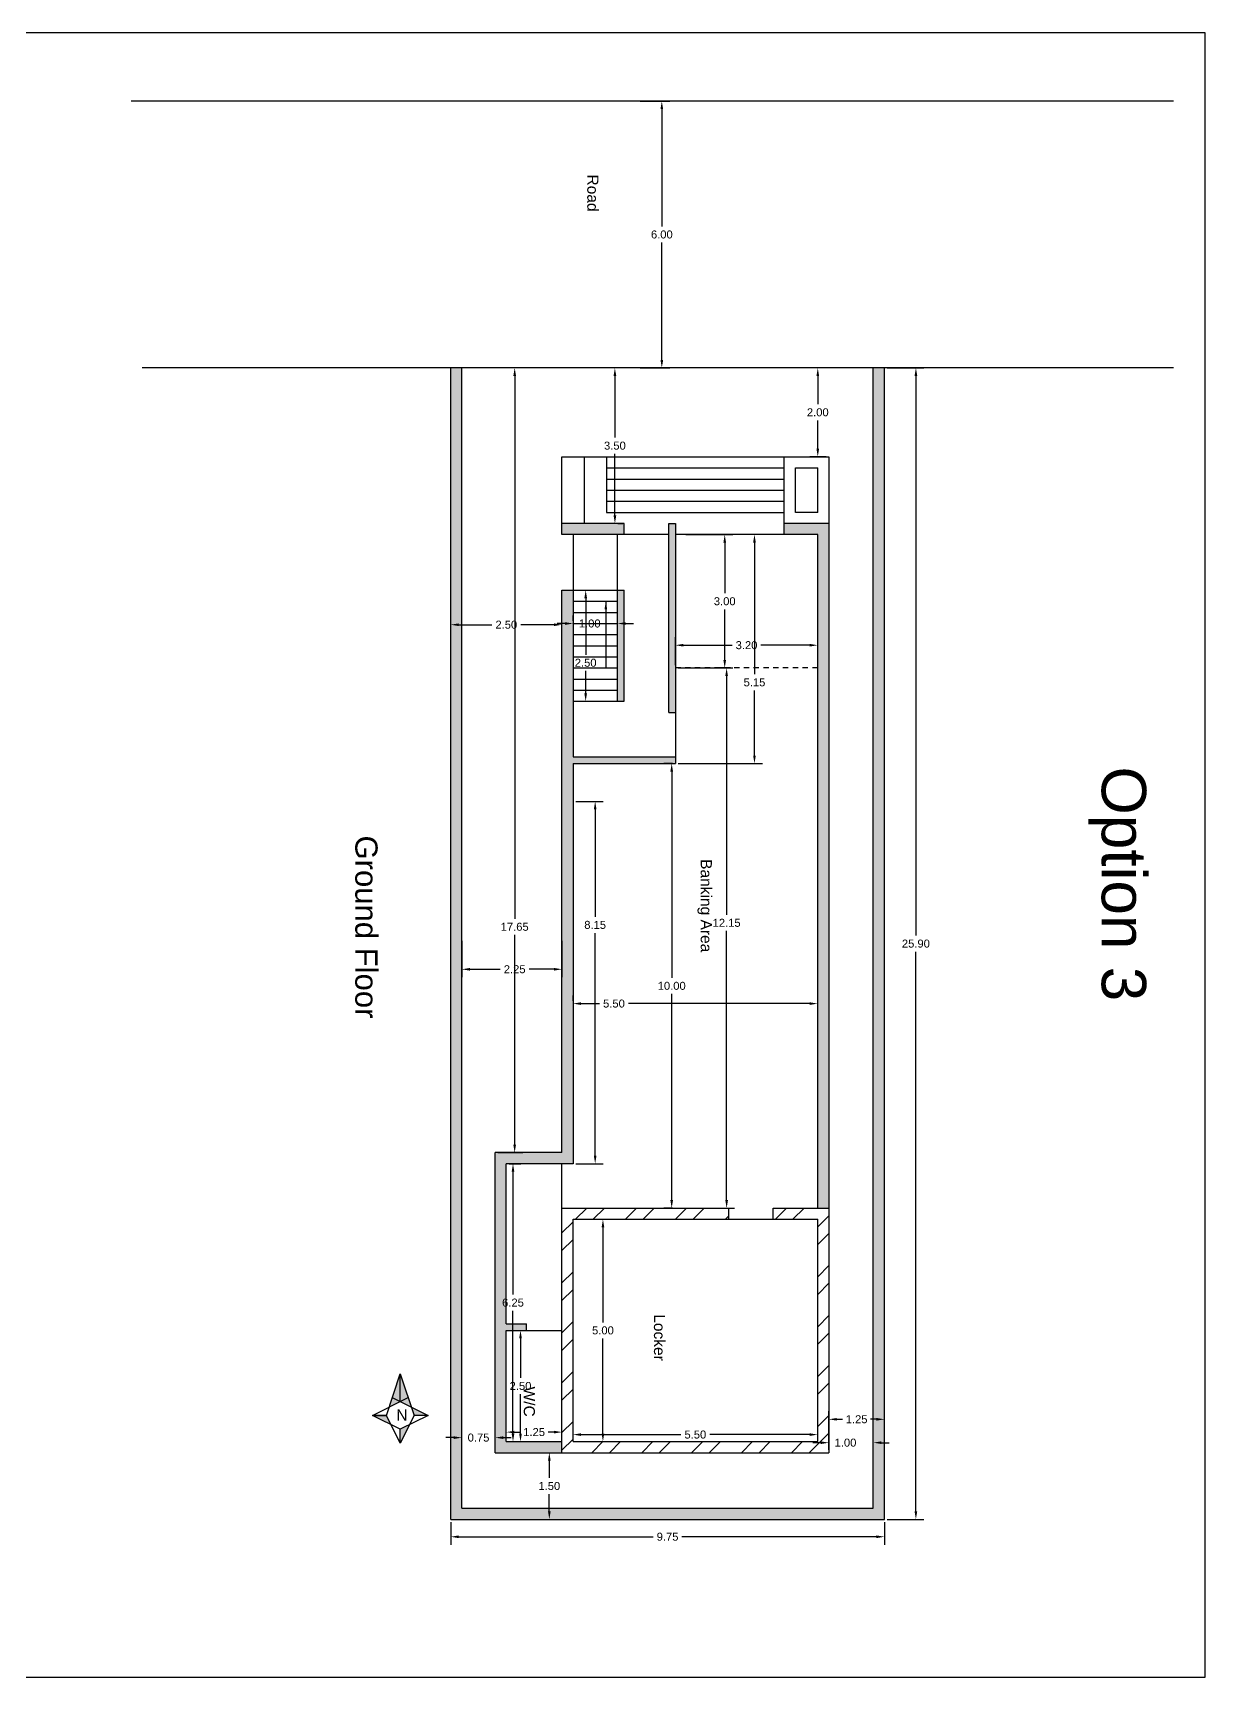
# Model space of a CAD drawing. Header units: millimetres. Extents: x 2239 to 2300, y 1619 to 1767.
# Drawn here: x 2265.08 to 2291.43, y 1645.64 to 1682.62 of the extents above; entities that cross this region are included whole.
import ezdxf

# ---------------------------------------------------------------- set-up
doc = ezdxf.new("R2010")
doc.units = ezdxf.units.MM
doc.header["$LTSCALE"] = 0.01
doc.header["$MEASUREMENT"] = 0
doc.linetypes.add('ACAD_ISO02W100', pattern=[15, 12, -3])
doc.styles.get("Standard").update_dxf_attribs({"font": 'arial.ttf'})
doc.dimstyles.get("Standard").update_dxf_attribs({"dimtxt": 0.18, "dimasz": 0.18, "dimexe": 0.18, "dimexo": 0.0625, "dimgap": 0.09, "dimtad": 0, "dimtih": 1, "dimtoh": 1, "dimzin": 0, "dimdsep": 46, "dimtxsty": 'Standard', "dimcen": 0.09, "dimadec": 0, "dimazin": 0, "dimtfac": 1, "dimtofl": 0, "dimtmove": 0, "dimatfit": 3, "dimfxl": 1, "dimtolj": 1, "dimtzin": 0, "dimarcsym": 0})

# ---------------------------------------------------------------- blocks, each defined once
blk = doc.blocks.new('*D1228')
at = {"color": 0, "lineweight": -2, "transparency": 16777216}
for p, q in [((2278.61, 1675.083), (2277.986, 1675.083)), ((2278.166, 1674.903), (2278.166, 1673.515)), ((2278.166, 1671.763), (2278.166, 1673.151)), ((2278.229, 1671.583), (2278.346, 1671.583))]:
    blk.add_line(p, q, dxfattribs=at)
at = {"color": 0, "transparency": 16777216}
for points in [[(2278.136, 1674.903), (2278.196, 1674.903), (2278.166, 1675.083)], [(2278.136, 1671.763), (2278.196, 1671.763), (2278.166, 1671.583)]]:
    blk.add_solid(points, dxfattribs=at)
at = {"layer": 'Defpoints', "color": 0, "transparency": 16777216}
for p in [(2278.166, 1675.083), (2278.672, 1675.083), (2278.166, 1671.583)]:
    blk.add_point(p, dxfattribs=at)
at = {"color": 0, "transparency": 16777216, "insert": (2278.166, 1673.333), "char_height": 0.18, "attachment_point": 5}
blk.add_mtext('\\A1;3.50', dxfattribs=at)
blk = doc.blocks.new('*D1229')
at = {"color": 0, "linetype": 'Continuous', "lineweight": -2, "transparency": 16777216}
for p, q in [((2274.545, 1651.022), (2274.365, 1651.022)), ((2274.725, 1650.745), (2274.725, 1651.202)), ((2275.475, 1650.745), (2275.475, 1651.202)), ((2275.655, 1651.022), (2275.835, 1651.022))]:
    blk.add_line(p, q, dxfattribs=at)
at = {"color": 0, "linetype": 'Continuous', "transparency": 16777216}
for points in [[(2274.545, 1651.052), (2274.545, 1650.992), (2274.725, 1651.022)], [(2275.655, 1651.052), (2275.655, 1650.992), (2275.475, 1651.022)]]:
    blk.add_solid(points, dxfattribs=at)
at = {"layer": 'Defpoints', "color": 0, "linetype": 'Continuous', "transparency": 16777216}
for p in [(2274.725, 1651.022), (2274.725, 1650.683), (2275.475, 1650.683)]:
    blk.add_point(p, dxfattribs=at)
at = {"color": 0, "linetype": 'Continuous', "transparency": 16777216, "insert": (2275.1, 1651.022), "char_height": 0.18, "attachment_point": 5}
blk.add_mtext('\\A1;0.75', dxfattribs=at)
blk = doc.blocks.new('*D1230')
at = {"color": 0, "linetype": 'Continuous', "lineweight": -2, "transparency": 16777216}
for p, q in [((2275.987, 1650.683), (2276.872, 1650.683)), ((2276.692, 1650.503), (2276.692, 1650.115)), ((2276.692, 1649.363), (2276.692, 1649.751)), ((2276.537, 1649.183), (2276.872, 1649.183))]:
    blk.add_line(p, q, dxfattribs=at)
at = {"color": 0, "linetype": 'Continuous', "transparency": 16777216}
for points in [[(2276.662, 1650.503), (2276.722, 1650.503), (2276.692, 1650.683)], [(2276.662, 1649.363), (2276.722, 1649.363), (2276.692, 1649.183)]]:
    blk.add_solid(points, dxfattribs=at)
at = {"layer": 'Defpoints', "color": 0, "linetype": 'Continuous', "transparency": 16777216}
for p in [(2275.925, 1650.683), (2276.475, 1649.183), (2276.692, 1649.183)]:
    blk.add_point(p, dxfattribs=at)
at = {"color": 0, "linetype": 'Continuous', "transparency": 16777216, "insert": (2276.692, 1649.933), "char_height": 0.18, "attachment_point": 5}
blk.add_mtext('\\A1;1.50', dxfattribs=at)
blk = doc.blocks.new('*D1231')
at = {"color": 0, "linetype": 'Continuous', "lineweight": -2, "transparency": 16777216}
for p, q in [((2282.975, 1650.745), (2282.975, 1651.088)), ((2283.975, 1650.745), (2283.975, 1651.088)), ((2282.795, 1650.908), (2282.615, 1650.908)), ((2284.155, 1650.908), (2284.335, 1650.908))]:
    blk.add_line(p, q, dxfattribs=at)
at = {"color": 0, "linetype": 'Continuous', "transparency": 16777216}
for points in [[(2282.795, 1650.938), (2282.795, 1650.878), (2282.975, 1650.908)], [(2284.155, 1650.938), (2284.155, 1650.878), (2283.975, 1650.908)]]:
    blk.add_solid(points, dxfattribs=at)
at = {"layer": 'Defpoints', "color": 0, "linetype": 'Continuous', "transparency": 16777216}
for p in [(2282.975, 1650.683), (2283.975, 1650.908), (2283.975, 1650.683)]:
    blk.add_point(p, dxfattribs=at)
at = {"color": 0, "linetype": 'Continuous', "transparency": 16777216, "insert": (2283.35, 1650.908), "char_height": 0.18, "attachment_point": 5}
blk.add_mtext('\\A1;1.00', dxfattribs=at)
blk = doc.blocks.new('*D1240')
at = {"color": 0, "linetype": 'Continuous', "lineweight": -2, "transparency": 16777216}
for p, q in [((2274.475, 1649.12), (2274.475, 1648.612)), ((2284.225, 1649.12), (2284.225, 1648.612)), ((2274.655, 1648.792), (2279.025, 1648.792)), ((2284.045, 1648.792), (2279.674, 1648.792))]:
    blk.add_line(p, q, dxfattribs=at)
at = {"color": 0, "linetype": 'Continuous', "transparency": 16777216}
for points in [[(2274.655, 1648.822), (2274.655, 1648.762), (2274.475, 1648.792)], [(2284.045, 1648.822), (2284.045, 1648.762), (2284.225, 1648.792)]]:
    blk.add_solid(points, dxfattribs=at)
at = {"layer": 'Defpoints', "color": 0, "linetype": 'Continuous', "transparency": 16777216}
for p in [(2274.475, 1649.183), (2284.225, 1649.183), (2274.475, 1648.792)]:
    blk.add_point(p, dxfattribs=at)
at = {"color": 0, "linetype": 'Continuous', "transparency": 16777216, "insert": (2279.35, 1648.792), "char_height": 0.18, "attachment_point": 5}
blk.add_mtext('\\A1;9.75', dxfattribs=at)
blk = doc.blocks.new('*D1241')
at = {"color": 0, "linetype": 'Continuous', "lineweight": -2, "transparency": 16777216}
for p, q in [((2284.287, 1675.083), (2285.113, 1675.083)), ((2284.933, 1674.903), (2284.933, 1662.315)), ((2284.933, 1649.363), (2284.933, 1661.951)), ((2284.287, 1649.183), (2285.113, 1649.183))]:
    blk.add_line(p, q, dxfattribs=at)
at = {"color": 0, "linetype": 'Continuous', "transparency": 16777216}
for points in [[(2284.903, 1674.903), (2284.963, 1674.903), (2284.933, 1675.083)], [(2284.903, 1649.363), (2284.963, 1649.363), (2284.933, 1649.183)]]:
    blk.add_solid(points, dxfattribs=at)
at = {"layer": 'Defpoints', "color": 0, "linetype": 'Continuous', "transparency": 16777216}
for p in [(2284.225, 1675.083), (2284.933, 1675.083), (2284.225, 1649.183)]:
    blk.add_point(p, dxfattribs=at)
at = {"color": 0, "linetype": 'Continuous', "transparency": 16777216, "insert": (2284.933, 1662.133), "char_height": 0.18, "attachment_point": 5}
blk.add_mtext('\\A1;25.90', dxfattribs=at)
blk = doc.blocks.new('*D1232')
at = {"color": 0, "linetype": 'Continuous', "lineweight": -2, "transparency": 16777216}
for p, q in [((2274.475, 1669.145), (2274.475, 1669.486)), ((2276.975, 1669.145), (2276.975, 1669.486)), ((2274.655, 1669.306), (2275.4, 1669.306)), ((2276.795, 1669.306), (2276.05, 1669.306))]:
    blk.add_line(p, q, dxfattribs=at)
at = {"color": 0, "linetype": 'Continuous', "transparency": 16777216}
for points in [[(2274.655, 1669.336), (2274.655, 1669.276), (2274.475, 1669.306)], [(2276.795, 1669.336), (2276.795, 1669.276), (2276.975, 1669.306)]]:
    blk.add_solid(points, dxfattribs=at)
at = {"layer": 'Defpoints', "color": 0, "linetype": 'Continuous', "transparency": 16777216}
for p in [(2274.475, 1669.306), (2274.475, 1669.083), (2276.975, 1669.083)]:
    blk.add_point(p, dxfattribs=at)
at = {"color": 0, "linetype": 'Continuous', "transparency": 16777216, "insert": (2275.725, 1669.306), "char_height": 0.18, "attachment_point": 5}
blk.add_mtext('\\A1;2.50', dxfattribs=at)
blk = doc.blocks.new('*D1233')
at = {"color": 0, "linetype": 'Continuous', "lineweight": -2, "transparency": 16777216}
for p, q in [((2277.225, 1669.395), (2277.225, 1669.513)), ((2278.225, 1669.395), (2278.225, 1669.513)), ((2277.045, 1669.333), (2276.865, 1669.333)), ((2278.405, 1669.333), (2278.585, 1669.333))]:
    blk.add_line(p, q, dxfattribs=at)
at = {"color": 0, "linetype": 'Continuous', "transparency": 16777216}
for points in [[(2277.045, 1669.363), (2277.045, 1669.303), (2277.225, 1669.333)], [(2278.405, 1669.363), (2278.405, 1669.303), (2278.225, 1669.333)]]:
    blk.add_solid(points, dxfattribs=at)
at = {"layer": 'Defpoints', "color": 0, "linetype": 'Continuous', "transparency": 16777216}
for p in [(2277.225, 1669.333), (2278.225, 1669.333), (2278.225, 1669.333)]:
    blk.add_point(p, dxfattribs=at)
at = {"color": 0, "linetype": 'Continuous', "transparency": 16777216, "insert": (2277.6, 1669.333), "char_height": 0.18, "attachment_point": 5}
blk.add_mtext('\\A1;1.00', dxfattribs=at)
blk = doc.blocks.new('*D1242')
at = {"color": 0, "linetype": 'Continuous', "lineweight": -2, "transparency": 16777216}
for p, q in [((2277.037, 1670.083), (2277.689, 1670.083)), ((2277.509, 1669.903), (2277.509, 1668.632)), ((2277.509, 1667.763), (2277.509, 1668.268)), ((2277.287, 1667.583), (2277.689, 1667.583))]:
    blk.add_line(p, q, dxfattribs=at)
at = {"color": 0, "linetype": 'Continuous', "transparency": 16777216}
for points in [[(2277.479, 1669.903), (2277.539, 1669.903), (2277.509, 1670.083)], [(2277.479, 1667.763), (2277.539, 1667.763), (2277.509, 1667.583)]]:
    blk.add_solid(points, dxfattribs=at)
at = {"layer": 'Defpoints', "color": 0, "linetype": 'Continuous', "transparency": 16777216}
for p in [(2276.975, 1670.083), (2277.225, 1667.583), (2277.509, 1667.583)]:
    blk.add_point(p, dxfattribs=at)
at = {"color": 0, "linetype": 'Continuous', "transparency": 16777216, "insert": (2277.509, 1668.45), "char_height": 0.18, "attachment_point": 5}
blk.add_mtext('\\A1;2.50', dxfattribs=at)
blk = doc.blocks.new('*D1234')
at = {"color": 0, "linetype": 'Continuous', "lineweight": -2, "transparency": 16777216}
for p, q in [((2280.764, 1668.333), (2280.498, 1668.333)), ((2280.678, 1668.153), (2280.678, 1662.782)), ((2280.678, 1656.363), (2280.678, 1662.418)), ((2280.43, 1656.183), (2280.858, 1656.183))]:
    blk.add_line(p, q, dxfattribs=at)
at = {"color": 0, "linetype": 'Continuous', "transparency": 16777216}
for points in [[(2280.648, 1668.153), (2280.708, 1668.153), (2280.678, 1668.333)], [(2280.648, 1656.363), (2280.708, 1656.363), (2280.678, 1656.183)]]:
    blk.add_solid(points, dxfattribs=at)
at = {"layer": 'Defpoints', "color": 0, "linetype": 'Continuous', "transparency": 16777216}
for p in [(2280.827, 1668.333), (2280.368, 1656.183), (2280.678, 1656.183)]:
    blk.add_point(p, dxfattribs=at)
at = {"color": 0, "linetype": 'Continuous', "transparency": 16777216, "insert": (2280.678, 1662.6), "char_height": 0.18, "attachment_point": 5}
blk.add_mtext('\\A1;12.15', dxfattribs=at)
blk = doc.blocks.new('*D1235')
at = {"color": 0, "linetype": 'Continuous', "lineweight": -2, "transparency": 16777216}
for p, q in [((2276.425, 1675.083), (2275.733, 1675.083)), ((2275.913, 1674.903), (2275.913, 1662.693)), ((2275.913, 1657.613), (2275.913, 1662.329)), ((2275.537, 1657.433), (2276.093, 1657.433))]:
    blk.add_line(p, q, dxfattribs=at)
at = {"color": 0, "linetype": 'Continuous', "transparency": 16777216}
for points in [[(2275.883, 1674.903), (2275.943, 1674.903), (2275.913, 1675.083)], [(2275.883, 1657.613), (2275.943, 1657.613), (2275.913, 1657.433)]]:
    blk.add_solid(points, dxfattribs=at)
at = {"layer": 'Defpoints', "color": 0, "linetype": 'Continuous', "transparency": 16777216}
for p in [(2275.913, 1675.083), (2276.488, 1675.083), (2275.475, 1657.433)]:
    blk.add_point(p, dxfattribs=at)
at = {"color": 0, "linetype": 'Continuous', "transparency": 16777216, "insert": (2275.913, 1662.511), "char_height": 0.18, "attachment_point": 5}
blk.add_mtext('\\A1;17.65', dxfattribs=at)
blk = doc.blocks.new('*D1236')
at = {"color": 0, "linetype": 'Continuous', "lineweight": -2, "transparency": 16777216}
for p, q in [((2277.225, 1660.846), (2277.225, 1660.964)), ((2282.725, 1660.846), (2282.725, 1660.964)), ((2277.405, 1660.784), (2277.822, 1660.784)), ((2282.545, 1660.784), (2278.469, 1660.784))]:
    blk.add_line(p, q, dxfattribs=at)
at = {"color": 0, "linetype": 'Continuous', "transparency": 16777216}
for points in [[(2277.405, 1660.814), (2277.405, 1660.754), (2277.225, 1660.784)], [(2282.545, 1660.814), (2282.545, 1660.754), (2282.725, 1660.784)]]:
    blk.add_solid(points, dxfattribs=at)
at = {"layer": 'Defpoints', "color": 0, "linetype": 'Continuous', "transparency": 16777216}
for p in [(2277.225, 1660.784), (2277.225, 1660.784), (2282.725, 1660.784)]:
    blk.add_point(p, dxfattribs=at)
at = {"color": 0, "linetype": 'Continuous', "transparency": 16777216, "insert": (2278.145, 1660.784), "char_height": 0.18, "attachment_point": 5}
blk.add_mtext('\\A1;5.50', dxfattribs=at)
blk = doc.blocks.new('*D1243')
at = {"color": 0, "linetype": 'Continuous', "lineweight": -2, "transparency": 16777216}
for p, q in [((2275.725, 1650.995), (2275.725, 1651.326)), ((2276.975, 1650.995), (2276.975, 1651.326)), ((2275.905, 1651.146), (2276.034, 1651.146)), ((2276.795, 1651.146), (2276.665, 1651.146))]:
    blk.add_line(p, q, dxfattribs=at)
at = {"color": 0, "linetype": 'Continuous', "transparency": 16777216}
for points in [[(2275.905, 1651.176), (2275.905, 1651.116), (2275.725, 1651.146)], [(2276.795, 1651.176), (2276.795, 1651.116), (2276.975, 1651.146)]]:
    blk.add_solid(points, dxfattribs=at)
at = {"layer": 'Defpoints', "color": 0, "linetype": 'Continuous', "transparency": 16777216}
for p in [(2275.725, 1651.146), (2275.725, 1650.933), (2276.975, 1650.933)]:
    blk.add_point(p, dxfattribs=at)
at = {"color": 0, "linetype": 'Continuous', "transparency": 16777216, "insert": (2276.35, 1651.146), "char_height": 0.18, "attachment_point": 5}
blk.add_mtext('\\A1;1.25', dxfattribs=at)
blk = doc.blocks.new('*D1244')
at = {"color": 0, "linetype": 'Continuous', "lineweight": -2, "transparency": 16777216}
for p, q in [((2275.787, 1657.183), (2276.055, 1657.183)), ((2275.875, 1657.003), (2275.875, 1654.24)), ((2275.875, 1651.113), (2275.875, 1653.876)), ((2275.787, 1650.933), (2276.055, 1650.933))]:
    blk.add_line(p, q, dxfattribs=at)
at = {"color": 0, "linetype": 'Continuous', "transparency": 16777216}
for points in [[(2275.845, 1657.003), (2275.905, 1657.003), (2275.875, 1657.183)], [(2275.845, 1651.113), (2275.905, 1651.113), (2275.875, 1650.933)]]:
    blk.add_solid(points, dxfattribs=at)
at = {"layer": 'Defpoints', "color": 0, "linetype": 'Continuous', "transparency": 16777216}
for p in [(2275.725, 1657.183), (2275.875, 1657.183), (2275.725, 1650.933)]:
    blk.add_point(p, dxfattribs=at)
at = {"color": 0, "linetype": 'Continuous', "transparency": 16777216, "insert": (2275.875, 1654.058), "char_height": 0.18, "attachment_point": 5}
blk.add_mtext('\\A1;6.25', dxfattribs=at)
blk = doc.blocks.new('*D1237')
at = {"color": 0, "lineweight": -2, "transparency": 16777216}
for p, q in [((2277.287, 1665.333), (2277.902, 1665.333)), ((2277.722, 1665.153), (2277.722, 1662.736)), ((2277.722, 1657.363), (2277.722, 1662.372)), ((2277.287, 1657.183), (2277.902, 1657.183))]:
    blk.add_line(p, q, dxfattribs=at)
at = {"color": 0, "transparency": 16777216}
for points in [[(2277.692, 1665.153), (2277.752, 1665.153), (2277.722, 1665.333)], [(2277.692, 1657.363), (2277.752, 1657.363), (2277.722, 1657.183)]]:
    blk.add_solid(points, dxfattribs=at)
at = {"layer": 'Defpoints', "color": 0, "transparency": 16777216}
for p in [(2277.225, 1665.333), (2277.722, 1665.333), (2277.225, 1657.183)]:
    blk.add_point(p, dxfattribs=at)
at = {"color": 0, "transparency": 16777216, "insert": (2277.722, 1662.554), "char_height": 0.18, "attachment_point": 5}
blk.add_mtext('\\A1;8.15', dxfattribs=at)
blk = doc.blocks.new('*D1245')
at = {"color": 0, "lineweight": -2, "transparency": 16777216}
for p, q in [((2282.975, 1650.745), (2282.975, 1651.614)), ((2283.155, 1651.434), (2283.284, 1651.434)), ((2284.045, 1651.434), (2283.915, 1651.434)), ((2284.225, 1650.745), (2284.225, 1651.614))]:
    blk.add_line(p, q, dxfattribs=at)
at = {"color": 0, "transparency": 16777216}
for points in [[(2283.155, 1651.464), (2283.155, 1651.404), (2282.975, 1651.434)], [(2284.045, 1651.464), (2284.045, 1651.404), (2284.225, 1651.434)]]:
    blk.add_solid(points, dxfattribs=at)
at = {"layer": 'Defpoints', "color": 0, "transparency": 16777216}
for p in [(2284.225, 1651.434), (2282.975, 1650.683), (2284.225, 1650.683)]:
    blk.add_point(p, dxfattribs=at)
at = {"color": 0, "transparency": 16777216, "insert": (2283.6, 1651.434), "char_height": 0.18, "attachment_point": 5}
blk.add_mtext('\\A1;1.25', dxfattribs=at)
blk = doc.blocks.new('*D1246')
at = {"color": 0, "lineweight": -2, "transparency": 16777216}
for p, q in [((2277.287, 1655.933), (2278.077, 1655.933)), ((2277.897, 1655.753), (2277.897, 1653.615)), ((2277.897, 1651.113), (2277.897, 1653.251)), ((2277.287, 1650.933), (2278.077, 1650.933))]:
    blk.add_line(p, q, dxfattribs=at)
at = {"color": 0, "transparency": 16777216}
for points in [[(2277.867, 1655.753), (2277.927, 1655.753), (2277.897, 1655.933)], [(2277.867, 1651.113), (2277.927, 1651.113), (2277.897, 1650.933)]]:
    blk.add_solid(points, dxfattribs=at)
at = {"layer": 'Defpoints', "color": 0, "transparency": 16777216}
for p in [(2277.225, 1655.933), (2277.225, 1650.933), (2277.897, 1650.933)]:
    blk.add_point(p, dxfattribs=at)
at = {"color": 0, "transparency": 16777216, "insert": (2277.897, 1653.433), "char_height": 0.18, "attachment_point": 5}
blk.add_mtext('\\A1;5.00', dxfattribs=at)
blk = doc.blocks.new('*D1247')
at = {"color": 0, "lineweight": -2, "transparency": 16777216}
for p, q in [((2277.225, 1650.995), (2277.225, 1651.27)), ((2277.405, 1651.09), (2279.651, 1651.09)), ((2282.545, 1651.09), (2280.298, 1651.09)), ((2282.725, 1650.995), (2282.725, 1651.27))]:
    blk.add_line(p, q, dxfattribs=at)
at = {"color": 0, "transparency": 16777216}
for points in [[(2277.405, 1651.12), (2277.405, 1651.06), (2277.225, 1651.09)], [(2282.545, 1651.12), (2282.545, 1651.06), (2282.725, 1651.09)]]:
    blk.add_solid(points, dxfattribs=at)
at = {"layer": 'Defpoints', "color": 0, "transparency": 16777216}
for p in [(2277.225, 1650.933), (2282.725, 1651.09), (2282.725, 1650.933)]:
    blk.add_point(p, dxfattribs=at)
at = {"color": 0, "transparency": 16777216, "insert": (2279.975, 1651.09), "char_height": 0.18, "attachment_point": 5}
blk.add_mtext('\\A1;5.50', dxfattribs=at)
blk = doc.blocks.new('*D1248')
at = {"color": 0, "lineweight": -2, "transparency": 16777216}
for p, q in [((2274.725, 1662.195), (2274.725, 1661.376)), ((2276.975, 1662.195), (2276.975, 1661.376)), ((2274.905, 1661.556), (2275.587, 1661.556)), ((2276.795, 1661.556), (2276.239, 1661.556))]:
    blk.add_line(p, q, dxfattribs=at)
at = {"color": 0, "transparency": 16777216}
for points in [[(2274.905, 1661.586), (2274.905, 1661.526), (2274.725, 1661.556)], [(2276.795, 1661.586), (2276.795, 1661.526), (2276.975, 1661.556)]]:
    blk.add_solid(points, dxfattribs=at)
at = {"layer": 'Defpoints', "color": 0, "transparency": 16777216}
for p in [(2274.725, 1662.258), (2276.975, 1662.258), (2276.975, 1661.556)]:
    blk.add_point(p, dxfattribs=at)
at = {"color": 0, "transparency": 16777216, "insert": (2275.913, 1661.556), "char_height": 0.18, "attachment_point": 5}
blk.add_mtext('\\A1;2.25', dxfattribs=at)
blk = doc.blocks.new('*D1249')
at = {"color": 0, "lineweight": -2, "transparency": 16777216}
for p, q in [((2275.787, 1653.433), (2276.224, 1653.433)), ((2276.044, 1653.253), (2276.044, 1652.365)), ((2276.044, 1651.113), (2276.044, 1652.001)), ((2275.787, 1650.933), (2276.224, 1650.933))]:
    blk.add_line(p, q, dxfattribs=at)
at = {"color": 0, "transparency": 16777216}
for points in [[(2276.014, 1653.253), (2276.074, 1653.253), (2276.044, 1653.433)], [(2276.014, 1651.113), (2276.074, 1651.113), (2276.044, 1650.933)]]:
    blk.add_solid(points, dxfattribs=at)
at = {"layer": 'Defpoints', "color": 0, "transparency": 16777216}
for p in [(2275.725, 1653.433), (2275.725, 1650.933), (2276.044, 1650.933)]:
    blk.add_point(p, dxfattribs=at)
at = {"color": 0, "transparency": 16777216, "insert": (2276.044, 1652.183), "char_height": 0.18, "attachment_point": 5}
blk.add_mtext('\\A1;2.50', dxfattribs=at)
blk = doc.blocks.new('*D1238')
at = {"color": 0, "lineweight": -2, "transparency": 16777216}
for p, q in [((2281.319, 1671.333), (2281.124, 1671.333)), ((2281.304, 1671.153), (2281.304, 1668.191)), ((2281.304, 1666.363), (2281.304, 1667.827)), ((2279.587, 1666.183), (2281.484, 1666.183))]:
    blk.add_line(p, q, dxfattribs=at)
at = {"color": 0, "transparency": 16777216}
for points in [[(2281.274, 1671.153), (2281.334, 1671.153), (2281.304, 1671.333)], [(2281.274, 1666.363), (2281.334, 1666.363), (2281.304, 1666.183)]]:
    blk.add_solid(points, dxfattribs=at)
at = {"layer": 'Defpoints', "color": 0, "transparency": 16777216}
for p in [(2281.304, 1671.333), (2281.382, 1671.333), (2279.525, 1666.183)]:
    blk.add_point(p, dxfattribs=at)
at = {"color": 0, "transparency": 16777216, "insert": (2281.304, 1668.009), "char_height": 0.18, "attachment_point": 5}
blk.add_mtext('\\A1;5.15', dxfattribs=at)
blk = doc.blocks.new('*D1239')
at = {"color": 0, "lineweight": -2, "transparency": 16777216}
for p, q in [((2279.76, 1671.333), (2280.815, 1671.333)), ((2280.635, 1671.153), (2280.635, 1670.015)), ((2280.635, 1668.513), (2280.635, 1669.651)), ((2279.587, 1668.333), (2280.815, 1668.333))]:
    blk.add_line(p, q, dxfattribs=at)
at = {"color": 0, "transparency": 16777216}
for points in [[(2280.605, 1671.153), (2280.665, 1671.153), (2280.635, 1671.333)], [(2280.605, 1668.513), (2280.665, 1668.513), (2280.635, 1668.333)]]:
    blk.add_solid(points, dxfattribs=at)
at = {"layer": 'Defpoints', "color": 0, "transparency": 16777216}
for p in [(2279.698, 1671.333), (2280.635, 1671.333), (2279.525, 1668.333)]:
    blk.add_point(p, dxfattribs=at)
at = {"color": 0, "transparency": 16777216, "insert": (2280.635, 1669.833), "char_height": 0.18, "attachment_point": 5}
blk.add_mtext('\\A1;3.00', dxfattribs=at)
blk = doc.blocks.new('*D1250')
at = {"color": 0, "lineweight": -2, "transparency": 16777216}
for p, q in [((2279.525, 1668.395), (2279.525, 1669.025)), ((2279.705, 1668.845), (2280.801, 1668.845)), ((2282.545, 1668.845), (2281.448, 1668.845)), ((2282.725, 1668.395), (2282.725, 1669.025))]:
    blk.add_line(p, q, dxfattribs=at)
at = {"color": 0, "transparency": 16777216}
for points in [[(2279.705, 1668.875), (2279.705, 1668.815), (2279.525, 1668.845)], [(2282.545, 1668.875), (2282.545, 1668.815), (2282.725, 1668.845)]]:
    blk.add_solid(points, dxfattribs=at)
at = {"layer": 'Defpoints', "color": 0, "transparency": 16777216}
for p in [(2282.725, 1668.845), (2279.525, 1668.333), (2282.725, 1668.333)]:
    blk.add_point(p, dxfattribs=at)
at = {"color": 0, "transparency": 16777216, "insert": (2281.125, 1668.845), "char_height": 0.18, "attachment_point": 5}
blk.add_mtext('\\A1;3.20', dxfattribs=at)
blk = doc.blocks.new('*D1251')
at = {"color": 0, "lineweight": -2, "transparency": 16777216}
for p, q in [((2282.912, 1675.083), (2282.547, 1675.083)), ((2282.727, 1674.903), (2282.727, 1674.265)), ((2282.727, 1673.263), (2282.727, 1673.901)), ((2282.912, 1673.083), (2282.547, 1673.083))]:
    blk.add_line(p, q, dxfattribs=at)
at = {"color": 0, "transparency": 16777216}
for points in [[(2282.697, 1674.903), (2282.757, 1674.903), (2282.727, 1675.083)], [(2282.697, 1673.263), (2282.757, 1673.263), (2282.727, 1673.083)]]:
    blk.add_solid(points, dxfattribs=at)
at = {"layer": 'Defpoints', "color": 0, "transparency": 16777216}
for p in [(2282.727, 1675.083), (2282.975, 1675.083), (2282.975, 1673.083)]:
    blk.add_point(p, dxfattribs=at)
at = {"color": 0, "transparency": 16777216, "insert": (2282.727, 1674.083), "char_height": 0.18, "attachment_point": 5}
blk.add_mtext('\\A1;2.00', dxfattribs=at)
blk = doc.blocks.new('*D1252')
at = {"color": 0, "lineweight": -2, "transparency": 16777216}
for p, q in [((2279.462, 1666.183), (2279.263, 1666.183)), ((2279.443, 1666.003), (2279.443, 1661.365)), ((2279.443, 1656.363), (2279.443, 1661.001)), ((2279.462, 1656.183), (2279.263, 1656.183))]:
    blk.add_line(p, q, dxfattribs=at)
at = {"color": 0, "transparency": 16777216}
for points in [[(2279.413, 1666.003), (2279.473, 1666.003), (2279.443, 1666.183)], [(2279.413, 1656.363), (2279.473, 1656.363), (2279.443, 1656.183)]]:
    blk.add_solid(points, dxfattribs=at)
at = {"layer": 'Defpoints', "color": 0, "transparency": 16777216}
for p in [(2279.525, 1666.183), (2279.443, 1656.183), (2279.525, 1656.183)]:
    blk.add_point(p, dxfattribs=at)
at = {"color": 0, "transparency": 16777216, "insert": (2279.443, 1661.183), "char_height": 0.18, "attachment_point": 5}
blk.add_mtext('\\A1;10.00', dxfattribs=at)
blk = doc.blocks.new('*D1253')
at = {"color": 0, "lineweight": -2, "transparency": 16777216}
for p, q in [((2278.735, 1681.083), (2279.401, 1681.083)), ((2279.221, 1680.903), (2279.221, 1678.265)), ((2279.221, 1675.263), (2279.221, 1677.901)), ((2278.735, 1675.083), (2279.401, 1675.083))]:
    blk.add_line(p, q, dxfattribs=at)
at = {"color": 0, "transparency": 16777216}
for points in [[(2279.191, 1680.903), (2279.251, 1680.903), (2279.221, 1681.083)], [(2279.191, 1675.263), (2279.251, 1675.263), (2279.221, 1675.083)]]:
    blk.add_solid(points, dxfattribs=at)
at = {"layer": 'Defpoints', "color": 0, "transparency": 16777216}
for p in [(2278.672, 1681.083), (2279.221, 1681.083), (2278.672, 1675.083)]:
    blk.add_point(p, dxfattribs=at)
at = {"color": 0, "transparency": 16777216, "insert": (2279.221, 1678.083), "char_height": 0.18, "attachment_point": 5}
blk.add_mtext('\\A1;6.00', dxfattribs=at)

msp = doc.modelspace()

# ---------------------------------------------------------------- hatches: boundary and pattern name
h = msp.add_hatch(color=256)
h.dxf.hatch_style = 1
h.paths.add_polyline_path([(2284.225, 1675.083), (2283.975, 1675.083), (2283.975, 1649.433), (2274.725, 1649.433), (2274.725, 1675.083), (2274.475, 1675.083), (2274.475, 1649.183), (2284.225, 1649.183)])
at = {"true_color": 0x4554a5}
h = msp.add_hatch(color=175, dxfattribs=at)
h.dxf.hatch_style = 1
h.paths.add_polyline_path([(2282.725, 1656.183), (2282.975, 1656.183), (2282.975, 1671.583), (2281.975, 1671.583), (2281.975, 1671.333), (2282.725, 1671.333)])
h.paths.add_polyline_path([(2279.525, 1671.583), (2279.375, 1671.583), (2279.375, 1667.333), (2279.525, 1667.333)])
h.paths.add_polyline_path([(2276.975, 1671.583), (2276.975, 1671.333), (2278.375, 1671.333), (2278.375, 1671.583)])
h.paths.add_polyline_path([(2278.225, 1667.583), (2278.375, 1667.583), (2278.375, 1670.083), (2278.225, 1670.083)], flags=17)
h.paths.add_polyline_path([(2277.225, 1670.083), (2276.975, 1670.083), (2276.975, 1657.433), (2275.475, 1657.433), (2275.475, 1650.683), (2276.975, 1650.683), (2276.975, 1650.933), (2275.725, 1650.933), (2275.725, 1653.433), (2276.175, 1653.433), (2276.175, 1653.583), (2275.725, 1653.583), (2275.725, 1657.183), (2277.225, 1657.183), (2277.225, 1666.183), (2279.525, 1666.183), (2279.525, 1666.333), (2277.225, 1666.333)])
h.paths.add_polyline_path([(2277.222, 1668.263), (2277.801, 1668.263), (2277.801, 1668.634), (2277.222, 1668.634)], flags=24)
h.paths.add_polyline_path([(2275.585, 1653.871), (2276.165, 1653.871), (2276.165, 1654.242), (2275.585, 1654.242)], flags=24)
h.paths.add_polyline_path([(2275.756, 1651.996), (2276.336, 1651.996), (2276.336, 1652.367), (2275.756, 1652.367)], flags=25)
h = msp.add_hatch(dxfattribs=at)
h.set_pattern_fill('STEEL', color=175, scale=0.25)
h.set_pattern_definition([(45, (781.6878, 84.7315), (-0.561266, 0.561266), []), (45, (781.6878, 85.12835), (-0.561266, 0.561266), [])])
h.paths.add_polyline_path([(2282.725, 1650.933), (2277.225, 1650.933), (2277.225, 1655.933), (2280.725, 1655.933), (2280.725, 1656.183), (2276.975, 1656.183), (2276.975, 1650.683), (2282.975, 1650.683), (2282.975, 1656.183), (2281.725, 1656.183), (2281.725, 1655.933), (2282.725, 1655.933)])
h.paths.add_polyline_path([(2275.977, 1652.237), (2275.977, 1651.433), (2276.492, 1651.433), (2276.492, 1652.237)], flags=9)
at = {"linetype": 'Continuous'}
h = msp.add_hatch(color=256, dxfattribs=at)
h.dxf.hatch_style = 1
h.paths.add_polyline_path([(2273.34, 1652.46), (2273.34, 1651.835), (2273.519, 1651.925)])
h.paths.add_polyline_path([(2273.34, 1652.46), (2273.162, 1651.925), (2273.34, 1651.835)])
h.paths.add_polyline_path([(2273.519, 1651.925), (2273.34, 1651.835), (2273.59, 1651.71)])
h.paths.add_polyline_path([(2273.34, 1651.835), (2273.162, 1651.925), (2273.09, 1651.71)])
h.paths.add_polyline_path([(2273.59, 1651.71), (2273.653, 1651.523), (2273.965, 1651.523)])
h.paths.add_polyline_path([(2273.549, 1651.315), (2273.34, 1651.21), (2273.34, 1650.898)])
h.paths.add_polyline_path([(2273.028, 1651.523), (2272.715, 1651.523), (2273.132, 1651.315)])

# ---------------------------------------------------------------- linework, layer by layer
for p, q in [((2290.725, 1681.083), (2267.288, 1681.083)), ((2290.725, 1675.083), (2267.535, 1675.083)), ((2274.475, 1649.183), (2274.475, 1675.083)), ((2274.725, 1649.433), (2274.725, 1675.083)), ((2283.975, 1649.433), (2283.975, 1675.083)), ((2284.225, 1649.183), (2284.225, 1675.083)), ((2274.475, 1649.183), (2284.225, 1649.183)), ((2274.725, 1649.433), (2283.975, 1649.433))]:
    msp.add_line(p, q)
at = {"color": 175, "linetype": 'Continuous', "true_color": 0x4554a5}
for p, q in [((2276.975, 1671.333), (2276.975, 1673.083)), ((2277.475, 1673.083), (2277.475, 1671.583)), ((2277.975, 1673.083), (2277.975, 1671.833)), ((2282.975, 1673.083), (2282.975, 1650.683)), ((2277.225, 1671.333), (2277.225, 1666.333)), ((2276.975, 1657.433), (2276.975, 1670.083)), ((2276.975, 1670.083), (2278.375, 1670.083)), ((2277.225, 1669.833), (2278.225, 1669.833)), ((2278.225, 1667.583), (2278.225, 1670.083)), ((2278.375, 1667.583), (2278.375, 1670.083)), ((2277.225, 1669.583), (2278.225, 1669.583)), ((2277.225, 1669.333), (2278.225, 1669.333)), ((2277.225, 1669.083), (2278.225, 1669.083)), ((2277.225, 1668.833), (2278.225, 1668.833)), ((2277.225, 1668.583), (2278.225, 1668.583)), ((2277.225, 1668.333), (2278.225, 1668.333)), ((2277.225, 1668.083), (2278.225, 1668.083)), ((2277.225, 1667.833), (2278.225, 1667.833)), ((2277.225, 1667.583), (2278.375, 1667.583)), ((2277.225, 1666.333), (2279.525, 1666.333)), ((2277.225, 1666.183), (2279.525, 1666.183)), ((2277.225, 1666.183), (2277.225, 1657.183)), ((2276.975, 1657.433), (2275.475, 1657.433)), ((2277.225, 1657.183), (2275.725, 1657.183)), ((2280.725, 1655.933), (2280.725, 1656.183)), ((2281.725, 1655.933), (2281.725, 1656.183))]:
    msp.add_line(p, q, dxfattribs=at)
at = {"color": 175, "true_color": 0x4554a5}
for p, q in [((2276.975, 1673.083), (2282.975, 1673.083)), ((2277.975, 1672.833), (2281.975, 1672.833)), ((2281.975, 1671.333), (2281.975, 1673.083)), ((2282.225, 1671.833), (2282.225, 1672.833)), ((2282.225, 1672.833), (2282.725, 1672.833)), ((2282.725, 1671.833), (2282.725, 1672.833)), ((2277.975, 1672.583), (2281.975, 1672.583)), ((2277.975, 1672.583), (2281.975, 1672.583)), ((2277.975, 1672.333), (2281.975, 1672.333)), ((2277.975, 1672.083), (2281.975, 1672.083)), ((2277.975, 1671.833), (2281.975, 1671.833)), ((2282.725, 1671.833), (2282.225, 1671.833)), ((2278.375, 1671.583), (2276.975, 1671.583)), ((2279.375, 1671.333), (2276.975, 1671.333)), ((2278.225, 1670.083), (2278.225, 1671.333)), ((2278.375, 1671.333), (2278.375, 1671.583)), ((2279.375, 1667.333), (2279.375, 1671.583)), ((2279.375, 1671.583), (2279.525, 1671.583)), ((2279.525, 1671.583), (2279.525, 1666.183)), ((2282.725, 1671.333), (2279.525, 1671.333)), ((2282.975, 1671.583), (2281.975, 1671.583)), ((2282.725, 1656.183), (2282.725, 1671.333)), ((2279.375, 1667.333), (2279.525, 1667.333)), ((2275.475, 1650.683), (2275.475, 1657.433)), ((2275.725, 1653.583), (2275.725, 1657.183)), ((2276.975, 1650.683), (2276.975, 1657.183)), ((2276.975, 1656.183), (2280.725, 1656.183)), ((2281.725, 1656.183), (2282.975, 1656.183)), ((2277.225, 1655.933), (2282.725, 1655.933)), ((2277.225, 1650.933), (2277.225, 1655.933)), ((2282.725, 1650.933), (2282.725, 1655.933)), ((2275.725, 1653.583), (2276.175, 1653.583)), ((2276.175, 1653.433), (2276.175, 1653.583)), ((2275.725, 1653.433), (2276.975, 1653.433)), ((2275.725, 1650.933), (2275.725, 1653.433)), ((2275.725, 1650.933), (2276.975, 1650.933)), ((2277.225, 1650.933), (2282.725, 1650.933)), ((2275.475, 1650.683), (2282.975, 1650.683))]:
    msp.add_line(p, q, dxfattribs=at)
at = {"color": 175, "linetype": 'ACAD_ISO02W100', "true_color": 0x4554a5}
msp.add_line((2282.725, 1668.333), (2279.525, 1668.333), dxfattribs=at)
at = {"linetype": 'Continuous'}
for p, q in [((2273.028, 1651.523), (2273.34, 1652.46)), ((2273.34, 1651.835), (2273.34, 1652.46)), ((2273.34, 1652.46), (2273.653, 1651.523)), ((2272.715, 1651.523), (2273.519, 1651.925)), ((2273.162, 1651.925), (2273.965, 1651.523)), ((2273.028, 1651.523), (2272.715, 1651.523)), ((2272.715, 1651.523), (2273.028, 1651.523)), ((2273.34, 1651.21), (2272.715, 1651.523)), ((2273.34, 1650.898), (2273.028, 1651.523)), ((2273.965, 1651.523), (2273.34, 1651.21)), ((2273.653, 1651.523), (2273.34, 1650.898)), ((2273.965, 1651.523), (2273.653, 1651.523)), ((2273.34, 1650.898), (2273.34, 1651.21))]:
    msp.add_line(p, q, dxfattribs=at)
msp.add_lwpolyline([(2291.434, 1682.618), (2238.73, 1682.618), (2238.73, 1645.635), (2291.434, 1645.635)], close=True)

# ---------------------------------------------------------------- texts
at = {"color": 240, "linetype": 'Continuous', "true_color": 0xed1f24, "attachment_point": 1, "rotation": 270}
for s, width, insert, char_height in [('{\\C0;Road}', 4.4858, (2277.795, 1679.433), 0.25), ('{\\C0;Option 3}', 7.40886, (2290.11, 1666.117), 1), ('{\\C0;Ground Floor}', 4.4858, (2272.83, 1664.565), 0.5), ('{\\C0;Banking Area}', 4.4858, (2280.346, 1664.034), 0.25), ('{\\C0;Locker}', 4.4858, (2279.294, 1653.797), 0.25), ('{\\C0;W/C}', 4.4858, (2276.367, 1652.17), 0.25)]:
    msp.add_mtext_dynamic_manual_height_columns(s, width=width, gutter_width=12.5, heights=[0], dxfattribs=dict(at, insert=insert, char_height=char_height))
at = {"linetype": 'Continuous', "insert": (2273.252, 1651.656), "char_height": 0.25, "attachment_point": 1}
msp.add_mtext_dynamic_manual_height_columns('N', width=0.24493, gutter_width=31.25, heights=[0], dxfattribs=at)

# ---------------------------------------------------------------- dimensions: what is measured, and where the dimension line sits
at = {"color": 251, "true_color": 0x636466}
for base, p1, p2, picture, middle in [((2279.221, 1681.083), (2278.672, 1675.083), (2278.672, 1681.083), '*D1253', (2279.221, 1678.083)), ((2278.166, 1675.083), (2278.166, 1671.583), (2278.672, 1675.083), '*D1228', (2278.166, 1673.333)), ((2282.727, 1675.083), (2282.975, 1673.083), (2282.975, 1675.083), '*D1251', (2282.727, 1674.083)), ((2279.443, 1656.183), (2279.525, 1666.183), (2279.525, 1656.183), '*D1252', (2279.443, 1661.183)), ((2277.897, 1650.933), (2277.225, 1655.933), (2277.225, 1650.933), '*D1246', (2277.897, 1653.433)), ((2276.044, 1650.933), (2275.725, 1653.433), (2275.725, 1650.933), '*D1249', (2276.044, 1652.183))]:
    dim = msp.add_linear_dim(base=base, p1=p1, p2=p2, angle=90, dimstyle='Standard', dxfattribs=at)
    dim.commit()
    dim.dimension.update_dxf_attribs({"geometry": picture, "text_midpoint": middle})
at = {"color": 251, "linetype": 'Continuous', "true_color": 0x636466}
for base, p1, p2, angle, picture, middle in [((2275.913, 1675.083), (2275.475, 1657.433), (2276.488, 1675.083), 90, '*D1235', (2275.913, 1662.511)), ((2277.509, 1667.583), (2276.975, 1670.083), (2277.225, 1667.583), 90, '*D1242', (2277.509, 1668.45)), ((2278.225, 1669.333), (2277.225, 1669.333), (2278.225, 1669.333), 180, '*D1233', (2277.6, 1669.333)), ((2280.678, 1656.183), (2280.827, 1668.333), (2280.368, 1656.183), 90, '*D1234', (2280.678, 1662.6))]:
    dim = msp.add_linear_dim(base=base, p1=p1, p2=p2, angle=angle, dimstyle='Standard', dxfattribs=at)
    dim.commit()
    dim.dimension.update_dxf_attribs({"geometry": picture, "text_midpoint": middle, "dimtype": 160})
for base, p1, p2, picture, middle in [((2284.933, 1675.083), (2284.225, 1649.183), (2284.225, 1675.083), '*D1241', (2284.933, 1662.133)), ((2275.875, 1657.183), (2275.725, 1650.933), (2275.725, 1657.183), '*D1244', (2275.875, 1654.058)), ((2276.692, 1649.183), (2275.925, 1650.683), (2276.475, 1649.183), '*D1230', (2276.692, 1649.933))]:
    dim = msp.add_linear_dim(base=base, p1=p1, p2=p2, angle=90, dimstyle='Standard', dxfattribs=at)
    dim.commit()
    dim.dimension.update_dxf_attribs({"geometry": picture, "text_midpoint": middle})
at = {"color": 251, "true_color": 0x636466}
for base, p1, p2, picture, middle in [((2281.304, 1671.333), (2279.525, 1666.183), (2281.382, 1671.333), '*D1238', (2281.304, 1668.009)), ((2280.635, 1671.333), (2279.525, 1668.333), (2279.698, 1671.333), '*D1239', (2280.635, 1669.833)), ((2277.722, 1665.333), (2277.225, 1657.183), (2277.225, 1665.333), '*D1237', (2277.722, 1662.554))]:
    dim = msp.add_linear_dim(base=base, p1=p1, p2=p2, angle=90, dimstyle='Standard', dxfattribs=at)
    dim.commit()
    dim.dimension.update_dxf_attribs({"geometry": picture, "text_midpoint": middle, "dimtype": 160})
at = {"color": 251, "linetype": 'Continuous', "true_color": 0x636466}
for base, p1, p2, picture, middle in [((2274.475, 1669.306), (2276.975, 1669.083), (2274.475, 1669.083), '*D1232', (2275.725, 1669.306)), ((2275.725, 1651.146), (2276.975, 1650.933), (2275.725, 1650.933), '*D1243', (2276.35, 1651.146)), ((2274.725, 1651.022), (2275.475, 1650.683), (2274.725, 1650.683), '*D1229', (2275.1, 1651.022)), ((2274.475, 1648.792), (2284.225, 1649.183), (2274.475, 1649.183), '*D1240', (2279.35, 1648.792))]:
    dim = msp.add_linear_dim(base=base, p1=p1, p2=p2, dimstyle='Standard', dxfattribs=at)
    dim.commit()
    dim.dimension.update_dxf_attribs({"geometry": picture, "text_midpoint": middle})
at = {"color": 251, "true_color": 0x636466}
for base, p1, p2, picture, middle in [((2282.725, 1668.845), (2279.525, 1668.333), (2282.725, 1668.333), '*D1250', (2281.125, 1668.845)), ((2284.225, 1651.434), (2282.975, 1650.683), (2284.225, 1650.683), '*D1245', (2283.6, 1651.434)), ((2282.725, 1651.09), (2277.225, 1650.933), (2282.725, 1650.933), '*D1247', (2279.975, 1651.09))]:
    dim = msp.add_linear_dim(base=base, p1=p1, p2=p2, dimstyle='Standard', dxfattribs=at)
    dim.commit()
    dim.dimension.update_dxf_attribs({"geometry": picture, "text_midpoint": middle})
dim = msp.add_linear_dim(base=(2276.975, 1661.556), p1=(2274.725, 1662.258), p2=(2276.975, 1662.258), dimstyle='Standard', dxfattribs=at)
dim.commit()
dim.dimension.update_dxf_attribs({"geometry": '*D1248', "text_midpoint": (2275.913, 1661.556), "dimtype": 160})
at = {"color": 251, "linetype": 'Continuous', "true_color": 0x636466}
for base, p1, p2, picture, middle in [((2277.225, 1660.784), (2282.725, 1660.784), (2277.225, 1660.784), '*D1236', (2278.145, 1660.784)), ((2283.975, 1650.908), (2282.975, 1650.683), (2283.975, 1650.683), '*D1231', (2283.35, 1650.908))]:
    dim = msp.add_linear_dim(base=base, p1=p1, p2=p2, dimstyle='Standard', dxfattribs=at)
    dim.commit()
    dim.dimension.update_dxf_attribs({"geometry": picture, "text_midpoint": middle, "dimtype": 160})

# ---------------------------------------------------------------- leaders
at = {"linetype": 'Continuous'}
msp.add_leader([(2277.962, 1669.833), (2277.962, 1668.333)], dimstyle='Standard', dxfattribs=at)

doc.saveas('drawing.dxf')
